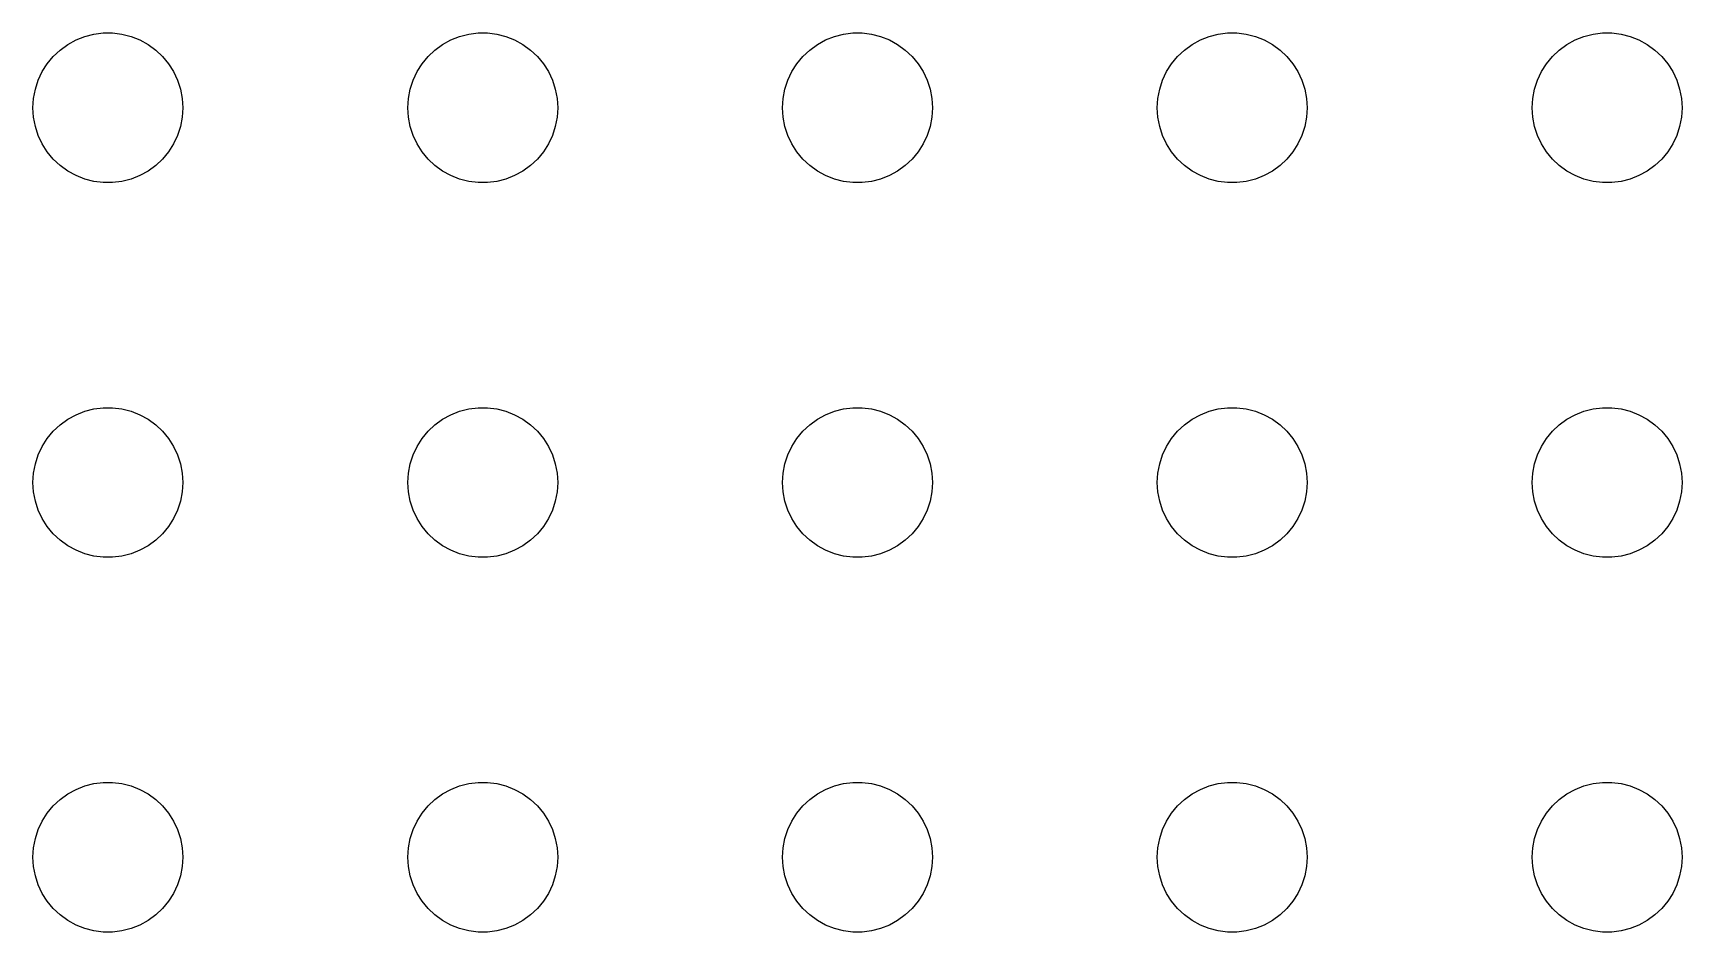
# Model space of a CAD drawing. Header units: metres. Extents: x -134 to 134, y 176 to 508.
# Drawn here: x -69 to -36, y 204 to 222 of the extents above; entities that cross this region are included whole.
import ezdxf

# ---------------------------------------------------------------- set-up
doc = ezdxf.new("R2010")
doc.units = ezdxf.units.M

msp = doc.modelspace()

# ---------------------------------------------------------------- linework, layer by layer
for p, q in [((-68.4561, 221.656), (-68.3037, 221.766)), ((-68.3037, 221.766), (-68.1387, 221.857)), ((-68.1387, 221.857), (-67.9635, 221.927)), ((-67.9635, 221.927), (-67.7811, 221.973)), ((-67.7811, 221.973), (-67.5942, 221.997)), ((-67.5942, 221.997), (-67.4058, 221.997)), ((-67.4058, 221.997), (-67.2189, 221.973)), ((-67.2189, 221.973), (-67.0365, 221.927)), ((-67.0365, 221.927), (-66.8613, 221.857)), ((-66.8613, 221.857), (-66.6963, 221.766)), ((-66.6963, 221.766), (-66.5439, 221.656)), ((-60.9561, 221.656), (-60.8037, 221.766)), ((-60.8037, 221.766), (-60.6387, 221.857)), ((-60.6387, 221.857), (-60.4635, 221.927)), ((-60.4635, 221.927), (-60.2811, 221.973)), ((-60.2811, 221.973), (-60.0942, 221.997)), ((-60.0942, 221.997), (-59.9058, 221.997)), ((-59.9058, 221.997), (-59.7189, 221.973)), ((-59.7189, 221.973), (-59.5365, 221.927)), ((-59.5365, 221.927), (-59.3613, 221.857)), ((-59.3613, 221.857), (-59.1963, 221.766)), ((-59.1963, 221.766), (-59.0439, 221.656)), ((-53.4561, 221.656), (-53.3037, 221.766)), ((-53.3037, 221.766), (-53.1387, 221.857)), ((-53.1387, 221.857), (-52.9635, 221.927)), ((-52.9635, 221.927), (-52.7811, 221.973)), ((-52.7811, 221.973), (-52.5942, 221.997)), ((-52.5942, 221.997), (-52.4058, 221.997)), ((-52.4058, 221.997), (-52.2189, 221.973)), ((-52.2189, 221.973), (-52.0365, 221.927)), ((-52.0365, 221.927), (-51.8613, 221.857)), ((-51.8613, 221.857), (-51.6963, 221.766)), ((-51.6963, 221.766), (-51.5439, 221.656)), ((-45.9561, 221.656), (-45.8037, 221.766)), ((-45.8037, 221.766), (-45.6387, 221.857)), ((-45.6387, 221.857), (-45.4635, 221.927)), ((-45.4635, 221.927), (-45.2811, 221.973)), ((-45.2811, 221.973), (-45.0942, 221.997)), ((-45.0942, 221.997), (-44.9058, 221.997)), ((-44.9058, 221.997), (-44.7189, 221.973)), ((-44.7189, 221.973), (-44.5365, 221.927)), ((-44.5365, 221.927), (-44.3613, 221.857)), ((-44.3613, 221.857), (-44.1963, 221.766)), ((-44.1963, 221.766), (-44.0439, 221.656)), ((-38.4561, 221.656), (-38.3037, 221.766)), ((-38.3037, 221.766), (-38.1387, 221.857)), ((-38.1387, 221.857), (-37.9635, 221.927)), ((-37.9635, 221.927), (-37.7811, 221.973)), ((-37.7811, 221.973), (-37.5942, 221.997)), ((-37.5942, 221.997), (-37.4058, 221.997)), ((-37.4058, 221.997), (-37.2189, 221.973)), ((-37.2189, 221.973), (-37.0365, 221.927)), ((-37.0365, 221.927), (-36.8613, 221.857)), ((-36.8613, 221.857), (-36.6963, 221.766)), ((-36.6963, 221.766), (-36.5439, 221.656)), ((-68.7135, 221.382), (-68.5934, 221.527)), ((-68.5934, 221.527), (-68.4561, 221.656)), ((-66.5439, 221.656), (-66.4065, 221.527)), ((-66.4065, 221.527), (-66.2865, 221.382)), ((-61.2135, 221.382), (-61.0934, 221.527)), ((-61.0934, 221.527), (-60.9561, 221.656)), ((-59.0439, 221.656), (-58.9065, 221.527)), ((-58.9065, 221.527), (-58.7865, 221.382)), ((-53.7135, 221.382), (-53.5934, 221.527)), ((-53.5934, 221.527), (-53.4561, 221.656)), ((-51.5439, 221.656), (-51.4065, 221.527)), ((-51.4065, 221.527), (-51.2865, 221.382)), ((-46.2135, 221.382), (-46.0934, 221.527)), ((-46.0934, 221.527), (-45.9561, 221.656)), ((-44.0439, 221.656), (-43.9065, 221.527)), ((-43.9065, 221.527), (-43.7865, 221.382)), ((-38.7135, 221.382), (-38.5934, 221.527)), ((-38.5934, 221.527), (-38.4561, 221.656)), ((-36.5439, 221.656), (-36.4065, 221.527)), ((-36.4065, 221.527), (-36.2865, 221.382)), ((-68.8947, 221.052), (-68.8145, 221.223)), ((-68.8145, 221.223), (-68.7135, 221.382)), ((-66.2865, 221.382), (-66.1855, 221.223)), ((-66.1855, 221.223), (-66.1053, 221.052)), ((-61.3947, 221.052), (-61.3145, 221.223)), ((-61.3145, 221.223), (-61.2135, 221.382)), ((-58.7865, 221.382), (-58.6855, 221.223)), ((-58.6855, 221.223), (-58.6053, 221.052)), ((-53.8947, 221.052), (-53.8145, 221.223)), ((-53.8145, 221.223), (-53.7135, 221.382)), ((-51.2865, 221.382), (-51.1855, 221.223)), ((-51.1855, 221.223), (-51.1053, 221.052)), ((-46.3947, 221.052), (-46.3145, 221.223)), ((-46.3145, 221.223), (-46.2135, 221.382)), ((-43.7865, 221.382), (-43.6855, 221.223)), ((-43.6855, 221.223), (-43.6053, 221.052)), ((-38.8947, 221.052), (-38.8145, 221.223)), ((-38.8145, 221.223), (-38.7135, 221.382)), ((-36.2865, 221.382), (-36.1855, 221.223)), ((-36.1855, 221.223), (-36.1053, 221.052)), ((-68.9882, 220.688), (-68.9529, 220.873)), ((-68.9529, 220.873), (-68.8947, 221.052)), ((-66.1053, 221.052), (-66.0471, 220.873)), ((-66.0471, 220.873), (-66.0118, 220.688)), ((-61.4882, 220.688), (-61.4529, 220.873)), ((-61.4529, 220.873), (-61.3947, 221.052)), ((-58.6053, 221.052), (-58.5471, 220.873)), ((-58.5471, 220.873), (-58.5118, 220.688)), ((-53.9882, 220.688), (-53.9529, 220.873)), ((-53.9529, 220.873), (-53.8947, 221.052)), ((-51.1053, 221.052), (-51.0471, 220.873)), ((-51.0471, 220.873), (-51.0118, 220.688)), ((-46.4882, 220.688), (-46.4529, 220.873)), ((-46.4529, 220.873), (-46.3947, 221.052)), ((-43.6053, 221.052), (-43.5471, 220.873)), ((-43.5471, 220.873), (-43.5118, 220.688)), ((-38.9882, 220.688), (-38.9529, 220.873)), ((-38.9529, 220.873), (-38.8947, 221.052)), ((-36.1053, 221.052), (-36.0471, 220.873)), ((-36.0471, 220.873), (-36.0118, 220.688)), ((-69, 220.5), (-68.9882, 220.688)), ((-68.9882, 220.312), (-69, 220.5)), ((-66.0118, 220.688), (-66, 220.5)), ((-66, 220.5), (-66.0118, 220.312)), ((-61.5, 220.5), (-61.4882, 220.688)), ((-61.4882, 220.312), (-61.5, 220.5)), ((-58.5118, 220.688), (-58.5, 220.5)), ((-58.5, 220.5), (-58.5118, 220.312)), ((-54, 220.5), (-53.9882, 220.688)), ((-53.9882, 220.312), (-54, 220.5)), ((-51.0118, 220.688), (-51, 220.5)), ((-51, 220.5), (-51.0118, 220.312)), ((-46.5, 220.5), (-46.4882, 220.688)), ((-46.4882, 220.312), (-46.5, 220.5)), ((-43.5118, 220.688), (-43.5, 220.5)), ((-43.5, 220.5), (-43.5118, 220.312)), ((-39, 220.5), (-38.9882, 220.688)), ((-38.9882, 220.312), (-39, 220.5)), ((-36.0118, 220.688), (-36, 220.5)), ((-36, 220.5), (-36.0118, 220.312)), ((-68.9529, 220.127), (-68.9882, 220.312)), ((-68.8947, 219.948), (-68.9529, 220.127)), ((-66.0471, 220.127), (-66.1053, 219.948)), ((-66.0118, 220.312), (-66.0471, 220.127)), ((-61.4529, 220.127), (-61.4882, 220.312)), ((-61.3947, 219.948), (-61.4529, 220.127)), ((-58.5471, 220.127), (-58.6053, 219.948)), ((-58.5118, 220.312), (-58.5471, 220.127)), ((-53.9529, 220.127), (-53.9882, 220.312)), ((-53.8947, 219.948), (-53.9529, 220.127)), ((-51.0471, 220.127), (-51.1053, 219.948)), ((-51.0118, 220.312), (-51.0471, 220.127)), ((-46.4529, 220.127), (-46.4882, 220.312)), ((-46.3947, 219.948), (-46.4529, 220.127)), ((-43.5471, 220.127), (-43.6053, 219.948)), ((-43.5118, 220.312), (-43.5471, 220.127)), ((-38.9529, 220.127), (-38.9882, 220.312)), ((-38.8947, 219.948), (-38.9529, 220.127)), ((-36.0471, 220.127), (-36.1053, 219.948)), ((-36.0118, 220.312), (-36.0471, 220.127)), ((-68.8145, 219.777), (-68.8947, 219.948)), ((-66.1053, 219.948), (-66.1855, 219.777)), ((-61.3145, 219.777), (-61.3947, 219.948)), ((-58.6053, 219.948), (-58.6855, 219.777)), ((-53.8145, 219.777), (-53.8947, 219.948)), ((-51.1053, 219.948), (-51.1855, 219.777)), ((-46.3145, 219.777), (-46.3947, 219.948)), ((-43.6053, 219.948), (-43.6855, 219.777)), ((-38.8145, 219.777), (-38.8947, 219.948)), ((-36.1053, 219.948), (-36.1855, 219.777)), ((-68.7135, 219.618), (-68.8145, 219.777)), ((-68.5934, 219.473), (-68.7135, 219.618)), ((-68.4561, 219.344), (-68.5934, 219.473)), ((-66.4065, 219.473), (-66.5439, 219.344)), ((-66.2865, 219.618), (-66.4065, 219.473)), ((-66.1855, 219.777), (-66.2865, 219.618)), ((-61.2135, 219.618), (-61.3145, 219.777)), ((-61.0934, 219.473), (-61.2135, 219.618)), ((-60.9561, 219.344), (-61.0934, 219.473)), ((-58.9065, 219.473), (-59.0439, 219.344)), ((-58.7865, 219.618), (-58.9065, 219.473)), ((-58.6855, 219.777), (-58.7865, 219.618)), ((-53.7135, 219.618), (-53.8145, 219.777)), ((-53.5934, 219.473), (-53.7135, 219.618)), ((-53.4561, 219.344), (-53.5934, 219.473)), ((-51.4065, 219.473), (-51.5439, 219.344)), ((-51.2865, 219.618), (-51.4065, 219.473)), ((-51.1855, 219.777), (-51.2865, 219.618)), ((-46.2135, 219.618), (-46.3145, 219.777)), ((-46.0934, 219.473), (-46.2135, 219.618)), ((-45.9561, 219.344), (-46.0934, 219.473)), ((-43.9065, 219.473), (-44.0439, 219.344)), ((-43.7865, 219.618), (-43.9065, 219.473)), ((-43.6855, 219.777), (-43.7865, 219.618)), ((-38.7135, 219.618), (-38.8145, 219.777)), ((-38.5934, 219.473), (-38.7135, 219.618)), ((-38.4561, 219.344), (-38.5934, 219.473)), ((-36.4065, 219.473), (-36.5439, 219.344)), ((-36.2865, 219.618), (-36.4065, 219.473)), ((-36.1855, 219.777), (-36.2865, 219.618)), ((-68.3037, 219.234), (-68.4561, 219.344)), ((-68.1387, 219.143), (-68.3037, 219.234)), ((-67.9635, 219.073), (-68.1387, 219.143)), ((-66.8613, 219.143), (-67.0365, 219.073)), ((-66.6963, 219.234), (-66.8613, 219.143)), ((-66.5439, 219.344), (-66.6963, 219.234)), ((-60.8037, 219.234), (-60.9561, 219.344)), ((-60.6387, 219.143), (-60.8037, 219.234)), ((-60.4635, 219.073), (-60.6387, 219.143)), ((-59.3613, 219.143), (-59.5365, 219.073)), ((-59.1963, 219.234), (-59.3613, 219.143)), ((-59.0439, 219.344), (-59.1963, 219.234)), ((-53.3037, 219.234), (-53.4561, 219.344)), ((-53.1387, 219.143), (-53.3037, 219.234)), ((-52.9635, 219.073), (-53.1387, 219.143)), ((-51.8613, 219.143), (-52.0365, 219.073)), ((-51.6963, 219.234), (-51.8613, 219.143)), ((-51.5439, 219.344), (-51.6963, 219.234)), ((-45.8037, 219.234), (-45.9561, 219.344)), ((-45.6387, 219.143), (-45.8037, 219.234)), ((-45.4635, 219.073), (-45.6387, 219.143)), ((-44.3613, 219.143), (-44.5365, 219.073)), ((-44.1963, 219.234), (-44.3613, 219.143)), ((-44.0439, 219.344), (-44.1963, 219.234)), ((-38.3037, 219.234), (-38.4561, 219.344)), ((-38.1387, 219.143), (-38.3037, 219.234)), ((-37.9635, 219.073), (-38.1387, 219.143)), ((-36.8613, 219.143), (-37.0365, 219.073)), ((-36.6963, 219.234), (-36.8613, 219.143)), ((-36.5439, 219.344), (-36.6963, 219.234)), ((-67.7811, 219.027), (-67.9635, 219.073)), ((-67.5942, 219.003), (-67.7811, 219.027)), ((-67.4058, 219.003), (-67.5942, 219.003)), ((-67.2189, 219.027), (-67.4058, 219.003)), ((-67.0365, 219.073), (-67.2189, 219.027)), ((-60.2811, 219.027), (-60.4635, 219.073)), ((-60.0942, 219.003), (-60.2811, 219.027)), ((-59.9058, 219.003), (-60.0942, 219.003)), ((-59.7189, 219.027), (-59.9058, 219.003)), ((-59.5365, 219.073), (-59.7189, 219.027)), ((-52.7811, 219.027), (-52.9635, 219.073)), ((-52.5942, 219.003), (-52.7811, 219.027)), ((-52.4058, 219.003), (-52.5942, 219.003)), ((-52.2189, 219.027), (-52.4058, 219.003)), ((-52.0365, 219.073), (-52.2189, 219.027)), ((-45.2811, 219.027), (-45.4635, 219.073)), ((-45.0942, 219.003), (-45.2811, 219.027)), ((-44.9058, 219.003), (-45.0942, 219.003)), ((-44.7189, 219.027), (-44.9058, 219.003)), ((-44.5365, 219.073), (-44.7189, 219.027)), ((-37.7811, 219.027), (-37.9635, 219.073)), ((-37.5942, 219.003), (-37.7811, 219.027)), ((-37.4058, 219.003), (-37.5942, 219.003)), ((-37.2189, 219.027), (-37.4058, 219.003)), ((-37.0365, 219.073), (-37.2189, 219.027)), ((-68.4561, 214.156), (-68.3037, 214.266)), ((-68.3037, 214.266), (-68.1387, 214.357)), ((-68.1387, 214.357), (-67.9635, 214.427)), ((-67.9635, 214.427), (-67.7811, 214.473)), ((-67.7811, 214.473), (-67.5942, 214.497)), ((-67.5942, 214.497), (-67.4058, 214.497)), ((-67.4058, 214.497), (-67.2189, 214.473)), ((-67.2189, 214.473), (-67.0365, 214.427)), ((-67.0365, 214.427), (-66.8613, 214.357)), ((-66.8613, 214.357), (-66.6963, 214.266)), ((-66.6963, 214.266), (-66.5439, 214.156)), ((-60.9561, 214.156), (-60.8037, 214.266)), ((-60.8037, 214.266), (-60.6387, 214.357)), ((-60.6387, 214.357), (-60.4635, 214.427)), ((-60.4635, 214.427), (-60.2811, 214.473)), ((-60.2811, 214.473), (-60.0942, 214.497)), ((-60.0942, 214.497), (-59.9058, 214.497)), ((-59.9058, 214.497), (-59.7189, 214.473)), ((-59.7189, 214.473), (-59.5365, 214.427)), ((-59.5365, 214.427), (-59.3613, 214.357)), ((-59.3613, 214.357), (-59.1963, 214.266)), ((-59.1963, 214.266), (-59.0439, 214.156)), ((-53.4561, 214.156), (-53.3037, 214.266)), ((-53.3037, 214.266), (-53.1387, 214.357)), ((-53.1387, 214.357), (-52.9635, 214.427)), ((-52.9635, 214.427), (-52.7811, 214.473)), ((-52.7811, 214.473), (-52.5942, 214.497)), ((-52.5942, 214.497), (-52.4058, 214.497)), ((-52.4058, 214.497), (-52.2189, 214.473)), ((-52.2189, 214.473), (-52.0365, 214.427)), ((-52.0365, 214.427), (-51.8613, 214.357)), ((-51.8613, 214.357), (-51.6963, 214.266)), ((-51.6963, 214.266), (-51.5439, 214.156)), ((-45.9561, 214.156), (-45.8037, 214.266)), ((-45.8037, 214.266), (-45.6387, 214.357)), ((-45.6387, 214.357), (-45.4635, 214.427)), ((-45.4635, 214.427), (-45.2811, 214.473)), ((-45.2811, 214.473), (-45.0942, 214.497)), ((-45.0942, 214.497), (-44.9058, 214.497)), ((-44.9058, 214.497), (-44.7189, 214.473)), ((-44.7189, 214.473), (-44.5365, 214.427)), ((-44.5365, 214.427), (-44.3613, 214.357)), ((-44.3613, 214.357), (-44.1963, 214.266)), ((-44.1963, 214.266), (-44.0439, 214.156)), ((-38.4561, 214.156), (-38.3037, 214.266)), ((-38.3037, 214.266), (-38.1387, 214.357)), ((-38.1387, 214.357), (-37.9635, 214.427)), ((-37.9635, 214.427), (-37.7811, 214.473)), ((-37.7811, 214.473), (-37.5942, 214.497)), ((-37.5942, 214.497), (-37.4058, 214.497)), ((-37.4058, 214.497), (-37.2189, 214.473)), ((-37.2189, 214.473), (-37.0365, 214.427)), ((-37.0365, 214.427), (-36.8613, 214.357)), ((-36.8613, 214.357), (-36.6963, 214.266)), ((-36.6963, 214.266), (-36.5439, 214.156)), ((-68.8145, 213.723), (-68.7135, 213.882)), ((-68.7135, 213.882), (-68.5934, 214.027)), ((-68.5934, 214.027), (-68.4561, 214.156)), ((-66.5439, 214.156), (-66.4065, 214.027)), ((-66.4065, 214.027), (-66.2865, 213.882)), ((-66.2865, 213.882), (-66.1855, 213.723)), ((-61.3145, 213.723), (-61.2135, 213.882)), ((-61.2135, 213.882), (-61.0934, 214.027)), ((-61.0934, 214.027), (-60.9561, 214.156)), ((-59.0439, 214.156), (-58.9065, 214.027)), ((-58.9065, 214.027), (-58.7865, 213.882)), ((-58.7865, 213.882), (-58.6855, 213.723)), ((-53.8145, 213.723), (-53.7135, 213.882)), ((-53.7135, 213.882), (-53.5934, 214.027)), ((-53.5934, 214.027), (-53.4561, 214.156)), ((-51.5439, 214.156), (-51.4065, 214.027)), ((-51.4065, 214.027), (-51.2865, 213.882)), ((-51.2865, 213.882), (-51.1855, 213.723)), ((-46.3145, 213.723), (-46.2135, 213.882)), ((-46.2135, 213.882), (-46.0934, 214.027)), ((-46.0934, 214.027), (-45.9561, 214.156)), ((-44.0439, 214.156), (-43.9065, 214.027)), ((-43.9065, 214.027), (-43.7865, 213.882)), ((-43.7865, 213.882), (-43.6855, 213.723)), ((-38.8145, 213.723), (-38.7135, 213.882)), ((-38.7135, 213.882), (-38.5934, 214.027)), ((-38.5934, 214.027), (-38.4561, 214.156)), ((-36.5439, 214.156), (-36.4065, 214.027)), ((-36.4065, 214.027), (-36.2865, 213.882)), ((-36.2865, 213.882), (-36.1855, 213.723)), ((-68.9529, 213.373), (-68.8947, 213.552)), ((-68.8947, 213.552), (-68.8145, 213.723)), ((-66.1855, 213.723), (-66.1053, 213.552)), ((-66.1053, 213.552), (-66.0471, 213.373)), ((-61.4529, 213.373), (-61.3947, 213.552)), ((-61.3947, 213.552), (-61.3145, 213.723)), ((-58.6855, 213.723), (-58.6053, 213.552)), ((-58.6053, 213.552), (-58.5471, 213.373)), ((-53.9529, 213.373), (-53.8947, 213.552)), ((-53.8947, 213.552), (-53.8145, 213.723)), ((-51.1855, 213.723), (-51.1053, 213.552)), ((-51.1053, 213.552), (-51.0471, 213.373)), ((-46.4529, 213.373), (-46.3947, 213.552)), ((-46.3947, 213.552), (-46.3145, 213.723)), ((-43.6855, 213.723), (-43.6053, 213.552)), ((-43.6053, 213.552), (-43.5471, 213.373)), ((-38.9529, 213.373), (-38.8947, 213.552)), ((-38.8947, 213.552), (-38.8145, 213.723)), ((-36.1855, 213.723), (-36.1053, 213.552)), ((-36.1053, 213.552), (-36.0471, 213.373)), ((-69, 213), (-68.9882, 213.188)), ((-68.9882, 213.188), (-68.9529, 213.373)), ((-66.0471, 213.373), (-66.0118, 213.188)), ((-66.0118, 213.188), (-66, 213)), ((-61.5, 213), (-61.4882, 213.188)), ((-61.4882, 213.188), (-61.4529, 213.373)), ((-58.5471, 213.373), (-58.5118, 213.188)), ((-58.5118, 213.188), (-58.5, 213)), ((-54, 213), (-53.9882, 213.188)), ((-53.9882, 213.188), (-53.9529, 213.373)), ((-51.0471, 213.373), (-51.0118, 213.188)), ((-51.0118, 213.188), (-51, 213)), ((-46.5, 213), (-46.4882, 213.188)), ((-46.4882, 213.188), (-46.4529, 213.373)), ((-43.5471, 213.373), (-43.5118, 213.188)), ((-43.5118, 213.188), (-43.5, 213)), ((-39, 213), (-38.9882, 213.188)), ((-38.9882, 213.188), (-38.9529, 213.373)), ((-36.0471, 213.373), (-36.0118, 213.188)), ((-36.0118, 213.188), (-36, 213)), ((-68.9882, 212.812), (-69, 213)), ((-66, 213), (-66.0118, 212.812)), ((-61.4882, 212.812), (-61.5, 213)), ((-58.5, 213), (-58.5118, 212.812)), ((-53.9882, 212.812), (-54, 213)), ((-51, 213), (-51.0118, 212.812)), ((-46.4882, 212.812), (-46.5, 213)), ((-43.5, 213), (-43.5118, 212.812)), ((-38.9882, 212.812), (-39, 213)), ((-36, 213), (-36.0118, 212.812)), ((-68.9529, 212.627), (-68.9882, 212.812)), ((-68.8947, 212.448), (-68.9529, 212.627)), ((-66.0471, 212.627), (-66.1053, 212.448)), ((-66.0118, 212.812), (-66.0471, 212.627)), ((-61.4529, 212.627), (-61.4882, 212.812)), ((-61.3947, 212.448), (-61.4529, 212.627)), ((-58.5471, 212.627), (-58.6053, 212.448)), ((-58.5118, 212.812), (-58.5471, 212.627)), ((-53.9529, 212.627), (-53.9882, 212.812)), ((-53.8947, 212.448), (-53.9529, 212.627)), ((-51.0471, 212.627), (-51.1053, 212.448)), ((-51.0118, 212.812), (-51.0471, 212.627)), ((-46.4529, 212.627), (-46.4882, 212.812)), ((-46.3947, 212.448), (-46.4529, 212.627)), ((-43.5471, 212.627), (-43.6053, 212.448)), ((-43.5118, 212.812), (-43.5471, 212.627)), ((-38.9529, 212.627), (-38.9882, 212.812)), ((-38.8947, 212.448), (-38.9529, 212.627)), ((-36.0471, 212.627), (-36.1053, 212.448)), ((-36.0118, 212.812), (-36.0471, 212.627)), ((-68.8145, 212.277), (-68.8947, 212.448)), ((-68.7135, 212.118), (-68.8145, 212.277)), ((-66.1855, 212.277), (-66.2865, 212.118)), ((-66.1053, 212.448), (-66.1855, 212.277)), ((-61.3145, 212.277), (-61.3947, 212.448)), ((-61.2135, 212.118), (-61.3145, 212.277)), ((-58.6855, 212.277), (-58.7865, 212.118)), ((-58.6053, 212.448), (-58.6855, 212.277)), ((-53.8145, 212.277), (-53.8947, 212.448)), ((-53.7135, 212.118), (-53.8145, 212.277)), ((-51.1855, 212.277), (-51.2865, 212.118)), ((-51.1053, 212.448), (-51.1855, 212.277)), ((-46.3145, 212.277), (-46.3947, 212.448)), ((-46.2135, 212.118), (-46.3145, 212.277)), ((-43.6855, 212.277), (-43.7865, 212.118)), ((-43.6053, 212.448), (-43.6855, 212.277)), ((-38.8145, 212.277), (-38.8947, 212.448)), ((-38.7135, 212.118), (-38.8145, 212.277)), ((-36.1855, 212.277), (-36.2865, 212.118)), ((-36.1053, 212.448), (-36.1855, 212.277)), ((-68.5934, 211.973), (-68.7135, 212.118)), ((-68.4561, 211.844), (-68.5934, 211.973)), ((-66.4065, 211.973), (-66.5439, 211.844)), ((-66.2865, 212.118), (-66.4065, 211.973)), ((-61.0934, 211.973), (-61.2135, 212.118)), ((-60.9561, 211.844), (-61.0934, 211.973)), ((-58.9065, 211.973), (-59.0439, 211.844)), ((-58.7865, 212.118), (-58.9065, 211.973)), ((-53.5934, 211.973), (-53.7135, 212.118)), ((-53.4561, 211.844), (-53.5934, 211.973)), ((-51.4065, 211.973), (-51.5439, 211.844)), ((-51.2865, 212.118), (-51.4065, 211.973)), ((-46.0934, 211.973), (-46.2135, 212.118)), ((-45.9561, 211.844), (-46.0934, 211.973)), ((-43.9065, 211.973), (-44.0439, 211.844)), ((-43.7865, 212.118), (-43.9065, 211.973)), ((-38.5934, 211.973), (-38.7135, 212.118)), ((-38.4561, 211.844), (-38.5934, 211.973)), ((-36.4065, 211.973), (-36.5439, 211.844)), ((-36.2865, 212.118), (-36.4065, 211.973)), ((-68.3037, 211.734), (-68.4561, 211.844)), ((-68.1387, 211.643), (-68.3037, 211.734)), ((-67.9635, 211.573), (-68.1387, 211.643)), ((-67.7811, 211.527), (-67.9635, 211.573)), ((-67.0365, 211.573), (-67.2189, 211.527)), ((-66.8613, 211.643), (-67.0365, 211.573)), ((-66.6963, 211.734), (-66.8613, 211.643)), ((-66.5439, 211.844), (-66.6963, 211.734)), ((-60.8037, 211.734), (-60.9561, 211.844)), ((-60.6387, 211.643), (-60.8037, 211.734)), ((-60.4635, 211.573), (-60.6387, 211.643)), ((-60.2811, 211.527), (-60.4635, 211.573)), ((-59.5365, 211.573), (-59.7189, 211.527)), ((-59.3613, 211.643), (-59.5365, 211.573)), ((-59.1963, 211.734), (-59.3613, 211.643)), ((-59.0439, 211.844), (-59.1963, 211.734)), ((-53.3037, 211.734), (-53.4561, 211.844)), ((-53.1387, 211.643), (-53.3037, 211.734)), ((-52.9635, 211.573), (-53.1387, 211.643)), ((-52.7811, 211.527), (-52.9635, 211.573)), ((-52.0365, 211.573), (-52.2189, 211.527)), ((-51.8613, 211.643), (-52.0365, 211.573)), ((-51.6963, 211.734), (-51.8613, 211.643)), ((-51.5439, 211.844), (-51.6963, 211.734)), ((-45.8037, 211.734), (-45.9561, 211.844)), ((-45.6387, 211.643), (-45.8037, 211.734)), ((-45.4635, 211.573), (-45.6387, 211.643)), ((-45.2811, 211.527), (-45.4635, 211.573)), ((-44.5365, 211.573), (-44.7189, 211.527)), ((-44.3613, 211.643), (-44.5365, 211.573)), ((-44.1963, 211.734), (-44.3613, 211.643)), ((-44.0439, 211.844), (-44.1963, 211.734)), ((-38.3037, 211.734), (-38.4561, 211.844)), ((-38.1387, 211.643), (-38.3037, 211.734)), ((-37.9635, 211.573), (-38.1387, 211.643)), ((-37.7811, 211.527), (-37.9635, 211.573)), ((-37.0365, 211.573), (-37.2189, 211.527)), ((-36.8613, 211.643), (-37.0365, 211.573)), ((-36.6963, 211.734), (-36.8613, 211.643)), ((-36.5439, 211.844), (-36.6963, 211.734)), ((-67.5942, 211.503), (-67.7811, 211.527)), ((-67.4058, 211.503), (-67.5942, 211.503)), ((-67.2189, 211.527), (-67.4058, 211.503)), ((-60.0942, 211.503), (-60.2811, 211.527)), ((-59.9058, 211.503), (-60.0942, 211.503)), ((-59.7189, 211.527), (-59.9058, 211.503)), ((-52.5942, 211.503), (-52.7811, 211.527)), ((-52.4058, 211.503), (-52.5942, 211.503)), ((-52.2189, 211.527), (-52.4058, 211.503)), ((-45.0942, 211.503), (-45.2811, 211.527)), ((-44.9058, 211.503), (-45.0942, 211.503)), ((-44.7189, 211.527), (-44.9058, 211.503)), ((-37.5942, 211.503), (-37.7811, 211.527)), ((-37.4058, 211.503), (-37.5942, 211.503)), ((-37.2189, 211.527), (-37.4058, 211.503)), ((-68.1387, 206.857), (-67.9635, 206.927)), ((-67.9635, 206.927), (-67.7811, 206.973)), ((-67.7811, 206.973), (-67.5942, 206.997)), ((-67.5942, 206.997), (-67.4058, 206.997)), ((-67.4058, 206.997), (-67.2189, 206.973)), ((-67.2189, 206.973), (-67.0365, 206.927)), ((-67.0365, 206.927), (-66.8613, 206.857)), ((-60.6387, 206.857), (-60.4635, 206.927)), ((-60.4635, 206.927), (-60.2811, 206.973)), ((-60.2811, 206.973), (-60.0942, 206.997)), ((-60.0942, 206.997), (-59.9058, 206.997)), ((-59.9058, 206.997), (-59.7189, 206.973)), ((-59.7189, 206.973), (-59.5365, 206.927)), ((-59.5365, 206.927), (-59.3613, 206.857)), ((-53.1387, 206.857), (-52.9635, 206.927)), ((-52.9635, 206.927), (-52.7811, 206.973)), ((-52.7811, 206.973), (-52.5942, 206.997)), ((-52.5942, 206.997), (-52.4058, 206.997)), ((-52.4058, 206.997), (-52.2189, 206.973)), ((-52.2189, 206.973), (-52.0365, 206.927)), ((-52.0365, 206.927), (-51.8613, 206.857)), ((-45.6387, 206.857), (-45.4635, 206.927)), ((-45.4635, 206.927), (-45.2811, 206.973)), ((-45.2811, 206.973), (-45.0942, 206.997)), ((-45.0942, 206.997), (-44.9058, 206.997)), ((-44.9058, 206.997), (-44.7189, 206.973)), ((-44.7189, 206.973), (-44.5365, 206.927)), ((-44.5365, 206.927), (-44.3613, 206.857)), ((-38.1387, 206.857), (-37.9635, 206.927)), ((-37.9635, 206.927), (-37.7811, 206.973)), ((-37.7811, 206.973), (-37.5942, 206.997)), ((-37.5942, 206.997), (-37.4058, 206.997)), ((-37.4058, 206.997), (-37.2189, 206.973)), ((-37.2189, 206.973), (-37.0365, 206.927)), ((-37.0365, 206.927), (-36.8613, 206.857)), ((-68.5934, 206.527), (-68.4561, 206.656)), ((-68.4561, 206.656), (-68.3037, 206.766)), ((-68.3037, 206.766), (-68.1387, 206.857)), ((-66.8613, 206.857), (-66.6963, 206.766)), ((-66.6963, 206.766), (-66.5439, 206.656)), ((-66.5439, 206.656), (-66.4065, 206.527)), ((-61.0934, 206.527), (-60.9561, 206.656)), ((-60.9561, 206.656), (-60.8037, 206.766)), ((-60.8037, 206.766), (-60.6387, 206.857)), ((-59.3613, 206.857), (-59.1963, 206.766)), ((-59.1963, 206.766), (-59.0439, 206.656)), ((-59.0439, 206.656), (-58.9065, 206.527)), ((-53.5934, 206.527), (-53.4561, 206.656)), ((-53.4561, 206.656), (-53.3037, 206.766)), ((-53.3037, 206.766), (-53.1387, 206.857)), ((-51.8613, 206.857), (-51.6963, 206.766)), ((-51.6963, 206.766), (-51.5439, 206.656)), ((-51.5439, 206.656), (-51.4065, 206.527)), ((-46.0934, 206.527), (-45.9561, 206.656)), ((-45.9561, 206.656), (-45.8037, 206.766)), ((-45.8037, 206.766), (-45.6387, 206.857)), ((-44.3613, 206.857), (-44.1963, 206.766)), ((-44.1963, 206.766), (-44.0439, 206.656)), ((-44.0439, 206.656), (-43.9065, 206.527)), ((-38.5934, 206.527), (-38.4561, 206.656)), ((-38.4561, 206.656), (-38.3037, 206.766)), ((-38.3037, 206.766), (-38.1387, 206.857)), ((-36.8613, 206.857), (-36.6963, 206.766)), ((-36.6963, 206.766), (-36.5439, 206.656)), ((-36.5439, 206.656), (-36.4065, 206.527)), ((-68.8145, 206.223), (-68.7135, 206.382)), ((-68.7135, 206.382), (-68.5934, 206.527)), ((-66.4065, 206.527), (-66.2865, 206.382)), ((-66.2865, 206.382), (-66.1855, 206.223)), ((-61.3145, 206.223), (-61.2135, 206.382)), ((-61.2135, 206.382), (-61.0934, 206.527)), ((-58.9065, 206.527), (-58.7865, 206.382)), ((-58.7865, 206.382), (-58.6855, 206.223)), ((-53.8145, 206.223), (-53.7135, 206.382)), ((-53.7135, 206.382), (-53.5934, 206.527)), ((-51.4065, 206.527), (-51.2865, 206.382)), ((-51.2865, 206.382), (-51.1855, 206.223)), ((-46.3145, 206.223), (-46.2135, 206.382)), ((-46.2135, 206.382), (-46.0934, 206.527)), ((-43.9065, 206.527), (-43.7865, 206.382)), ((-43.7865, 206.382), (-43.6855, 206.223)), ((-38.8145, 206.223), (-38.7135, 206.382)), ((-38.7135, 206.382), (-38.5934, 206.527)), ((-36.4065, 206.527), (-36.2865, 206.382)), ((-36.2865, 206.382), (-36.1855, 206.223)), ((-68.9529, 205.873), (-68.8947, 206.052)), ((-68.8947, 206.052), (-68.8145, 206.223)), ((-66.1855, 206.223), (-66.1053, 206.052)), ((-66.1053, 206.052), (-66.0471, 205.873)), ((-61.4529, 205.873), (-61.3947, 206.052)), ((-61.3947, 206.052), (-61.3145, 206.223)), ((-58.6855, 206.223), (-58.6053, 206.052)), ((-58.6053, 206.052), (-58.5471, 205.873)), ((-53.9529, 205.873), (-53.8947, 206.052)), ((-53.8947, 206.052), (-53.8145, 206.223)), ((-51.1855, 206.223), (-51.1053, 206.052)), ((-51.1053, 206.052), (-51.0471, 205.873)), ((-46.4529, 205.873), (-46.3947, 206.052)), ((-46.3947, 206.052), (-46.3145, 206.223)), ((-43.6855, 206.223), (-43.6053, 206.052)), ((-43.6053, 206.052), (-43.5471, 205.873)), ((-38.9529, 205.873), (-38.8947, 206.052)), ((-38.8947, 206.052), (-38.8145, 206.223)), ((-36.1855, 206.223), (-36.1053, 206.052)), ((-36.1053, 206.052), (-36.0471, 205.873)), ((-69, 205.5), (-68.9882, 205.688)), ((-68.9882, 205.688), (-68.9529, 205.873)), ((-66.0471, 205.873), (-66.0118, 205.688)), ((-66.0118, 205.688), (-66, 205.5)), ((-61.5, 205.5), (-61.4882, 205.688)), ((-61.4882, 205.688), (-61.4529, 205.873)), ((-58.5471, 205.873), (-58.5118, 205.688)), ((-58.5118, 205.688), (-58.5, 205.5)), ((-54, 205.5), (-53.9882, 205.688)), ((-53.9882, 205.688), (-53.9529, 205.873)), ((-51.0471, 205.873), (-51.0118, 205.688)), ((-51.0118, 205.688), (-51, 205.5)), ((-46.5, 205.5), (-46.4882, 205.688)), ((-46.4882, 205.688), (-46.4529, 205.873)), ((-43.5471, 205.873), (-43.5118, 205.688)), ((-43.5118, 205.688), (-43.5, 205.5)), ((-39, 205.5), (-38.9882, 205.688)), ((-38.9882, 205.688), (-38.9529, 205.873)), ((-36.0471, 205.873), (-36.0118, 205.688)), ((-36.0118, 205.688), (-36, 205.5)), ((-68.9882, 205.312), (-69, 205.5)), ((-68.9529, 205.127), (-68.9882, 205.312)), ((-66.0118, 205.312), (-66.0471, 205.127)), ((-66, 205.5), (-66.0118, 205.312)), ((-61.4882, 205.312), (-61.5, 205.5)), ((-61.4529, 205.127), (-61.4882, 205.312)), ((-58.5118, 205.312), (-58.5471, 205.127)), ((-58.5, 205.5), (-58.5118, 205.312)), ((-53.9882, 205.312), (-54, 205.5)), ((-53.9529, 205.127), (-53.9882, 205.312)), ((-51.0118, 205.312), (-51.0471, 205.127)), ((-51, 205.5), (-51.0118, 205.312)), ((-46.4882, 205.312), (-46.5, 205.5)), ((-46.4529, 205.127), (-46.4882, 205.312)), ((-43.5118, 205.312), (-43.5471, 205.127)), ((-43.5, 205.5), (-43.5118, 205.312)), ((-38.9882, 205.312), (-39, 205.5)), ((-38.9529, 205.127), (-38.9882, 205.312)), ((-36.0118, 205.312), (-36.0471, 205.127)), ((-36, 205.5), (-36.0118, 205.312)), ((-68.8947, 204.948), (-68.9529, 205.127)), ((-68.8145, 204.777), (-68.8947, 204.948)), ((-66.1053, 204.948), (-66.1855, 204.777)), ((-66.0471, 205.127), (-66.1053, 204.948)), ((-61.3947, 204.948), (-61.4529, 205.127)), ((-61.3145, 204.777), (-61.3947, 204.948)), ((-58.6053, 204.948), (-58.6855, 204.777)), ((-58.5471, 205.127), (-58.6053, 204.948)), ((-53.8947, 204.948), (-53.9529, 205.127)), ((-53.8145, 204.777), (-53.8947, 204.948)), ((-51.1053, 204.948), (-51.1855, 204.777)), ((-51.0471, 205.127), (-51.1053, 204.948)), ((-46.3947, 204.948), (-46.4529, 205.127)), ((-46.3145, 204.777), (-46.3947, 204.948)), ((-43.6053, 204.948), (-43.6855, 204.777)), ((-43.5471, 205.127), (-43.6053, 204.948)), ((-38.8947, 204.948), (-38.9529, 205.127)), ((-38.8145, 204.777), (-38.8947, 204.948)), ((-36.1053, 204.948), (-36.1855, 204.777)), ((-36.0471, 205.127), (-36.1053, 204.948)), ((-68.7135, 204.618), (-68.8145, 204.777)), ((-68.5934, 204.473), (-68.7135, 204.618)), ((-66.2865, 204.618), (-66.4065, 204.473)), ((-66.1855, 204.777), (-66.2865, 204.618)), ((-61.2135, 204.618), (-61.3145, 204.777)), ((-61.0934, 204.473), (-61.2135, 204.618)), ((-58.7865, 204.618), (-58.9065, 204.473)), ((-58.6855, 204.777), (-58.7865, 204.618)), ((-53.7135, 204.618), (-53.8145, 204.777)), ((-53.5934, 204.473), (-53.7135, 204.618)), ((-51.2865, 204.618), (-51.4065, 204.473)), ((-51.1855, 204.777), (-51.2865, 204.618)), ((-46.2135, 204.618), (-46.3145, 204.777)), ((-46.0934, 204.473), (-46.2135, 204.618)), ((-43.7865, 204.618), (-43.9065, 204.473)), ((-43.6855, 204.777), (-43.7865, 204.618)), ((-38.7135, 204.618), (-38.8145, 204.777)), ((-38.5934, 204.473), (-38.7135, 204.618)), ((-36.2865, 204.618), (-36.4065, 204.473)), ((-36.1855, 204.777), (-36.2865, 204.618)), ((-68.4561, 204.344), (-68.5934, 204.473)), ((-68.3037, 204.234), (-68.4561, 204.344)), ((-66.5439, 204.344), (-66.6963, 204.234)), ((-66.4065, 204.473), (-66.5439, 204.344)), ((-60.9561, 204.344), (-61.0934, 204.473)), ((-60.8037, 204.234), (-60.9561, 204.344)), ((-59.0439, 204.344), (-59.1963, 204.234)), ((-58.9065, 204.473), (-59.0439, 204.344)), ((-53.4561, 204.344), (-53.5934, 204.473)), ((-53.3037, 204.234), (-53.4561, 204.344)), ((-51.5439, 204.344), (-51.6963, 204.234)), ((-51.4065, 204.473), (-51.5439, 204.344)), ((-45.9561, 204.344), (-46.0934, 204.473)), ((-45.8037, 204.234), (-45.9561, 204.344)), ((-44.0439, 204.344), (-44.1963, 204.234)), ((-43.9065, 204.473), (-44.0439, 204.344)), ((-38.4561, 204.344), (-38.5934, 204.473)), ((-38.3037, 204.234), (-38.4561, 204.344)), ((-36.5439, 204.344), (-36.6963, 204.234)), ((-36.4065, 204.473), (-36.5439, 204.344)), ((-68.1387, 204.143), (-68.3037, 204.234)), ((-67.9635, 204.073), (-68.1387, 204.143)), ((-67.7811, 204.027), (-67.9635, 204.073)), ((-67.5942, 204.003), (-67.7811, 204.027)), ((-67.4058, 204.003), (-67.5942, 204.003)), ((-67.2189, 204.027), (-67.4058, 204.003)), ((-67.0365, 204.073), (-67.2189, 204.027)), ((-66.8613, 204.143), (-67.0365, 204.073)), ((-66.6963, 204.234), (-66.8613, 204.143)), ((-60.6387, 204.143), (-60.8037, 204.234)), ((-60.4635, 204.073), (-60.6387, 204.143)), ((-60.2811, 204.027), (-60.4635, 204.073)), ((-60.0942, 204.003), (-60.2811, 204.027)), ((-59.9058, 204.003), (-60.0942, 204.003)), ((-59.7189, 204.027), (-59.9058, 204.003)), ((-59.5365, 204.073), (-59.7189, 204.027)), ((-59.3613, 204.143), (-59.5365, 204.073)), ((-59.1963, 204.234), (-59.3613, 204.143)), ((-53.1387, 204.143), (-53.3037, 204.234)), ((-52.9635, 204.073), (-53.1387, 204.143)), ((-52.7811, 204.027), (-52.9635, 204.073)), ((-52.5942, 204.003), (-52.7811, 204.027)), ((-52.4058, 204.003), (-52.5942, 204.003)), ((-52.2189, 204.027), (-52.4058, 204.003)), ((-52.0365, 204.073), (-52.2189, 204.027)), ((-51.8613, 204.143), (-52.0365, 204.073)), ((-51.6963, 204.234), (-51.8613, 204.143)), ((-45.6387, 204.143), (-45.8037, 204.234)), ((-45.4635, 204.073), (-45.6387, 204.143)), ((-45.2811, 204.027), (-45.4635, 204.073)), ((-45.0942, 204.003), (-45.2811, 204.027)), ((-44.9058, 204.003), (-45.0942, 204.003)), ((-44.7189, 204.027), (-44.9058, 204.003)), ((-44.5365, 204.073), (-44.7189, 204.027)), ((-44.3613, 204.143), (-44.5365, 204.073)), ((-44.1963, 204.234), (-44.3613, 204.143)), ((-38.1387, 204.143), (-38.3037, 204.234)), ((-37.9635, 204.073), (-38.1387, 204.143)), ((-37.7811, 204.027), (-37.9635, 204.073)), ((-37.5942, 204.003), (-37.7811, 204.027)), ((-37.4058, 204.003), (-37.5942, 204.003)), ((-37.2189, 204.027), (-37.4058, 204.003)), ((-37.0365, 204.073), (-37.2189, 204.027)), ((-36.8613, 204.143), (-37.0365, 204.073)), ((-36.6963, 204.234), (-36.8613, 204.143))]:
    msp.add_line(p, q)

doc.saveas('drawing.dxf')
